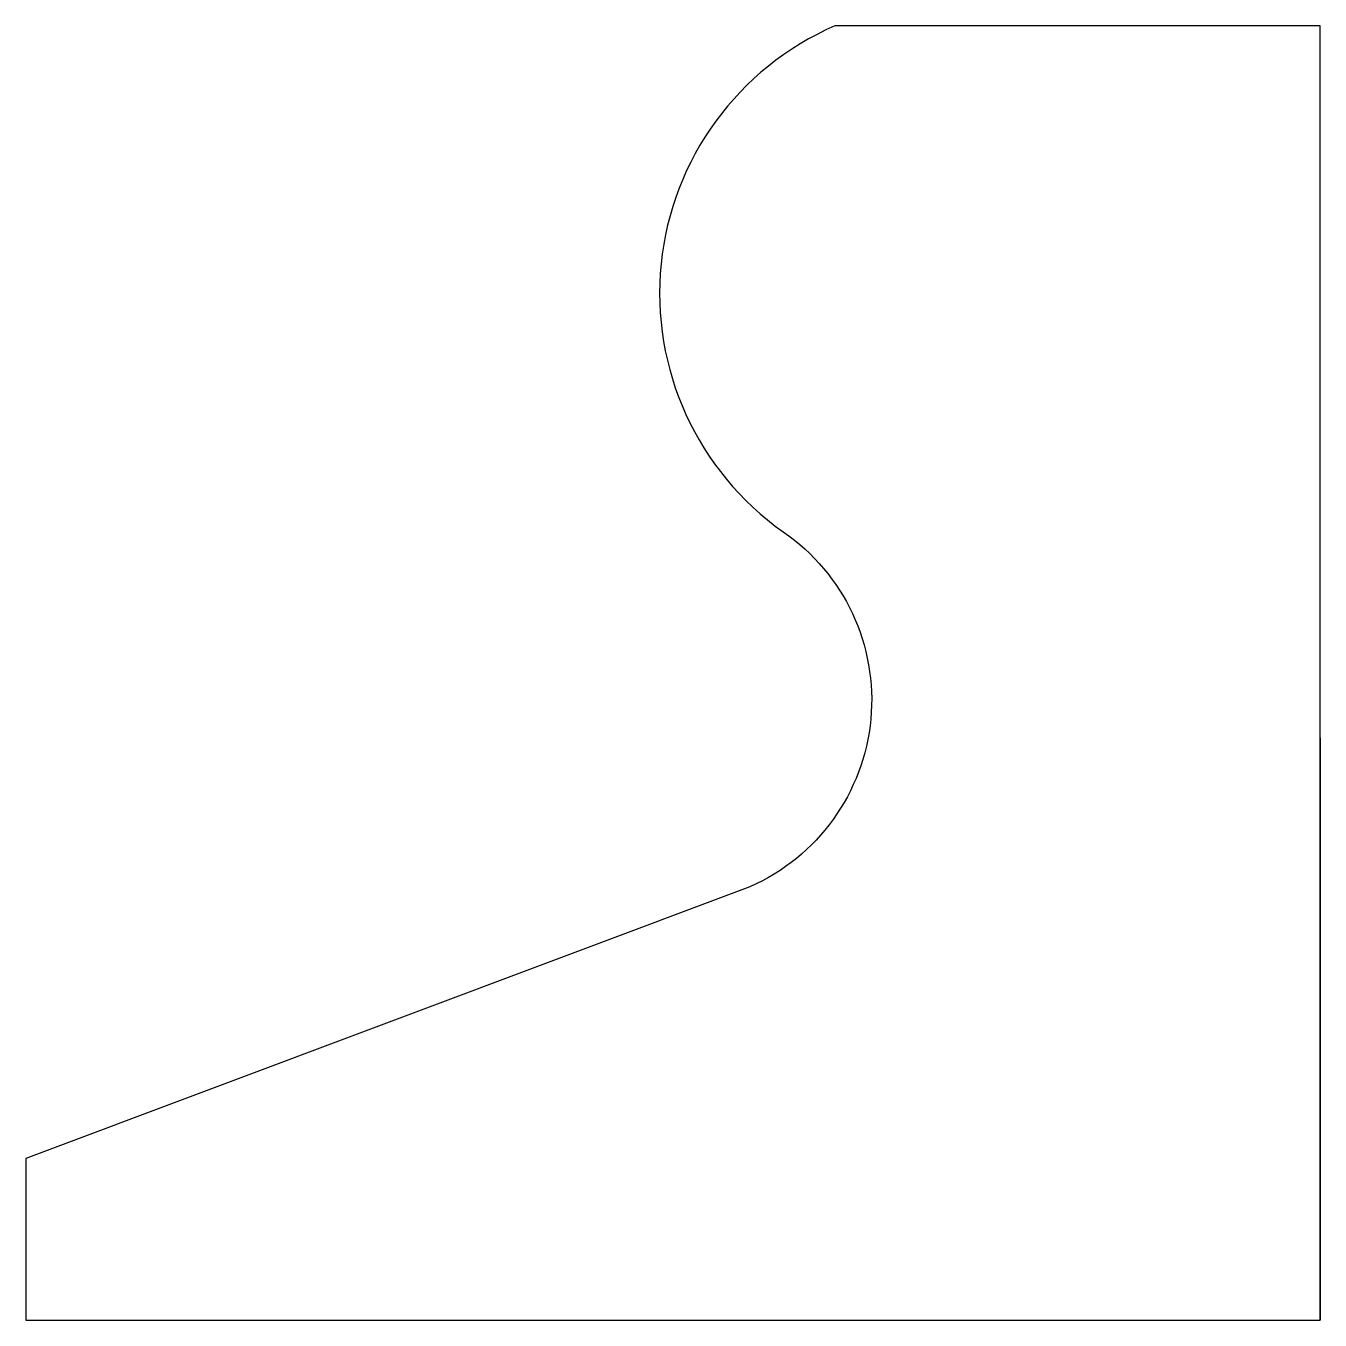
# Model space of a CAD drawing. Header units: metres. Extents: x -0.4 to 0, y -0.4 to 0.
import ezdxf

# ---------------------------------------------------------------- set-up
doc = ezdxf.new("R2010")
doc.units = ezdxf.units.M

msp = doc.modelspace()

# ---------------------------------------------------------------- linework, layer by layer
at = {"flags": 128}
msp.add_lwpolyline([(0, -0.22), (0, -0.4), (0, 0), (-0.15, 0, 0.58477), (-0.16592, -0.15637, -0.586939), (-0.17622, -0.26609), (-0.4, -0.35), (-0.4, -0.4), (0, -0.4)], format="xyb", dxfattribs=at)

doc.saveas('drawing.dxf')
